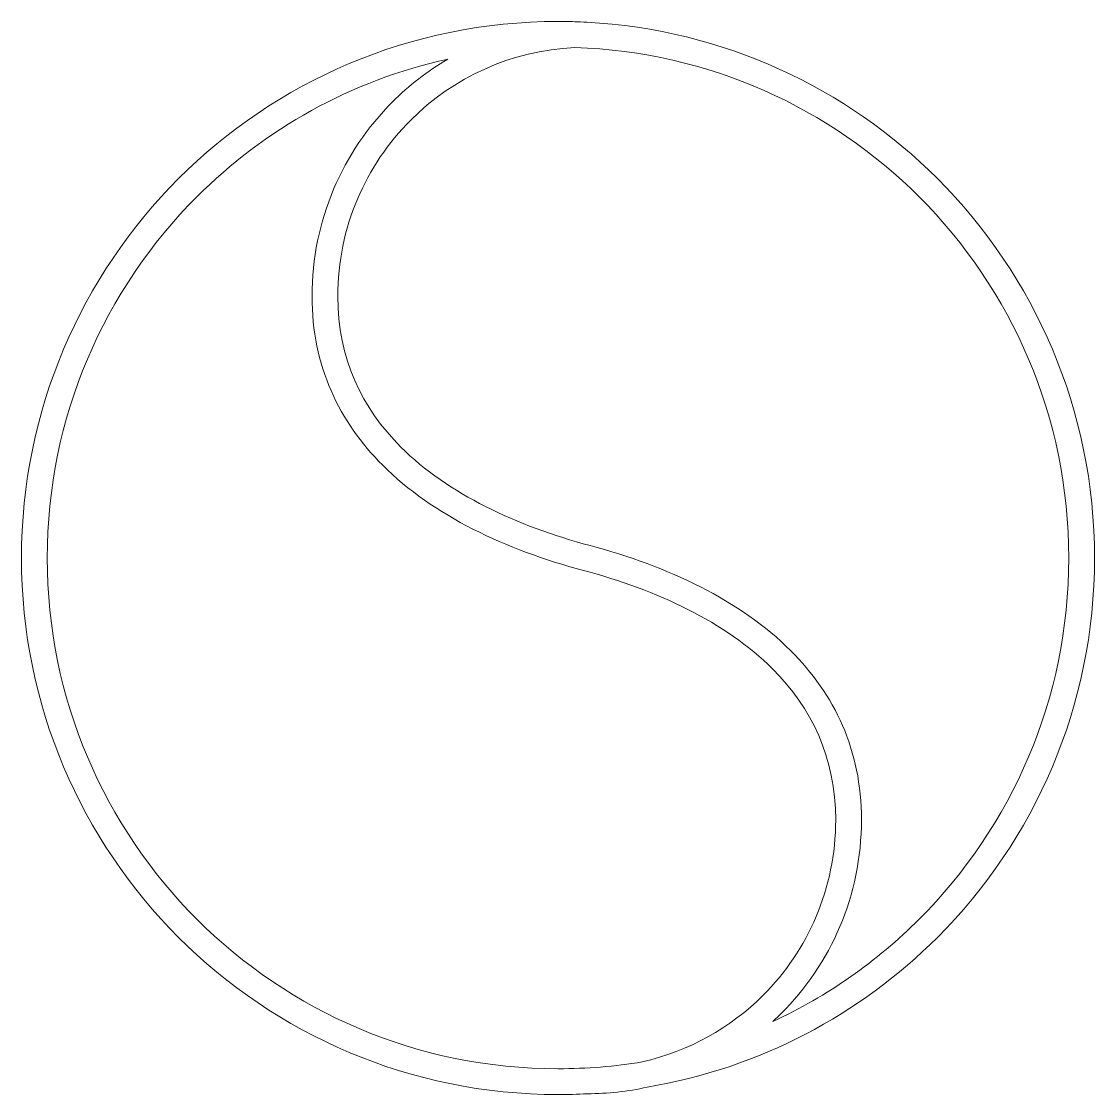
# Model space of a CAD drawing. Header units: millimetres. Extents: x -203 to 203, y -203 to 203.
import ezdxf

# ---------------------------------------------------------------- set-up
doc = ezdxf.new("R2010")
doc.units = ezdxf.units.MM
doc.header["$MEASUREMENT"] = 0
doc.layers.add('Layer 1', color=7, linetype='Continuous')

msp = doc.modelspace()

# ---------------------------------------------------------------- linework, layer by layer
at = {"layer": 'Layer 1', "lineweight": 9}
for points, knots in [([(0, 203.2), (2.115, 203.2), (4.2214, 203.1637), (6.3208, 203.0996), (7.7957, 203.0825), (9.3482, 202.9564), (10.8867, 202.9111), (62.6649, 200.1777), (109.3052, 178.0622), (143.6838, 143.6838), (180.4558, 106.9117), (203.2, 56.1116), (203.2, 0), (203.2, -56.1116), (180.4558, -106.9117), (143.6838, -143.6838), (114.4402, -172.9273), (76.3242, -193.2977), (33.7208, -200.4134), (26.4212, -202.0358), (18.8322, -202.8955), (11.0418, -202.9022), (7.3858, -203.0983), (3.7048, -203.2), (0, -203.2), (-56.1116, -203.2), (-106.9117, -180.4558), (-143.6838, -143.6838), (-180.4559, -106.9116), (-203.2, -56.1115), (-203.2, 0), (-203.2, 56.1116), (-180.4558, 106.9117), (-143.6838, 143.6838), (-106.9116, 180.4558), (-56.1116, 203.2), (0, 203.2)], [0, 0, 0, 0, 0.08333333, 0.08333333, 0.08333333, 0.16666667, 0.16666667, 0.16666667, 0.25, 0.25, 0.25, 0.33333333, 0.33333333, 0.33333333, 0.41666667, 0.41666667, 0.41666667, 0.5, 0.5, 0.5, 0.58333333, 0.58333333, 0.58333333, 0.66666667, 0.66666667, 0.66666667, 0.75, 0.75, 0.75, 0.83333333, 0.83333333, 0.83333333, 0.91666667, 0.91666667, 0.91666667, 1, 1, 1, 1]), ([(6.3833, 193.3329), (-17.8599, 192.1927), (-39.708, 181.8982), (-55.7797, 165.8264), (-72.8408, 148.7653), (-83.3934, 125.1951), (-83.3934, 99.16), (-83.3934, 75.5364), (-74.2145, 56.7384), (-59.4925, 42.0164), (-41.6582, 24.1822), (-15.6835, 12.165), (12.1449, 4.7083), (41.4876, -3.154), (69.0116, -15.9609), (88.1665, -35.1158), (104.6497, -51.5989), (114.9267, -72.6644), (114.9267, -99.16), (114.9267, -127.8635), (103.3033, -153.7859), (84.4981, -172.5469), (83.4735, -173.569), (82.4264, -174.5685), (81.3599, -175.5473), (102.0857, -165.9255), (120.8231, -152.7433), (136.7832, -136.7832), (171.7886, -101.7776), (193.4402, -53.4174), (193.4402, 0), (193.4402, 53.4174), (171.7886, 101.7776), (136.7832, 136.7832), (103.1777, 170.3887), (57.2633, 191.683), (6.3833, 193.3329)], [0, 0, 0, 0, 0.08333333, 0.08333333, 0.08333333, 0.16666667, 0.16666667, 0.16666667, 0.25, 0.25, 0.25, 0.33333333, 0.33333333, 0.33333333, 0.41666667, 0.41666667, 0.41666667, 0.5, 0.5, 0.5, 0.58333333, 0.58333333, 0.58333333, 0.66666667, 0.66666667, 0.66666667, 0.75, 0.75, 0.75, 0.83333333, 0.83333333, 0.83333333, 0.91666667, 0.91666667, 0.91666667, 1, 1, 1, 1]), ([(31.9094, -190.8204), (49.5503, -186.8433), (65.3024, -177.9504), (77.6358, -165.6463), (94.6502, -148.6718), (105.1668, -125.1887), (105.1668, -99.16), (105.1668, -75.5363), (95.9878, -56.7383), (81.2659, -42.0164), (63.4317, -24.1822), (37.4569, -12.165), (9.6286, -4.7083), (-19.7142, 3.154), (-47.2381, 15.9609), (-66.3931, 35.1158), (-82.8762, 51.5989), (-93.1532, 72.6645), (-93.1532, 99.16), (-93.1532, 127.8893), (-81.508, 153.8993), (-62.6803, 172.727), (-56.438, 178.9694), (-49.4054, 184.4215), (-41.7466, 188.9217), (-78.4078, 180.8573), (-111.1706, 162.3957), (-136.7832, 136.7832), (-171.7887, 101.7776), (-193.4402, 53.4174), (-193.4402, 0), (-193.4402, -53.4174), (-171.7887, -101.7776), (-136.7832, -136.7832), (-101.7776, -171.7887), (-53.4174, -193.4402), (0, -193.4402), (10.8692, -193.4402), (21.5291, -192.5437), (31.9094, -190.8204)], [0, 0, 0, 0, 0.07692308, 0.07692308, 0.07692308, 0.15384615, 0.15384615, 0.15384615, 0.23076923, 0.23076923, 0.23076923, 0.30769231, 0.30769231, 0.30769231, 0.38461538, 0.38461538, 0.38461538, 0.46153846, 0.46153846, 0.46153846, 0.53846154, 0.53846154, 0.53846154, 0.61538462, 0.61538462, 0.61538462, 0.69230769, 0.69230769, 0.69230769, 0.76923077, 0.76923077, 0.76923077, 0.84615385, 0.84615385, 0.84615385, 0.92307692, 0.92307692, 0.92307692, 1, 1, 1, 1])]:
    msp.add_open_spline(points, degree=3, knots=knots, dxfattribs=at)

doc.saveas('drawing.dxf')
